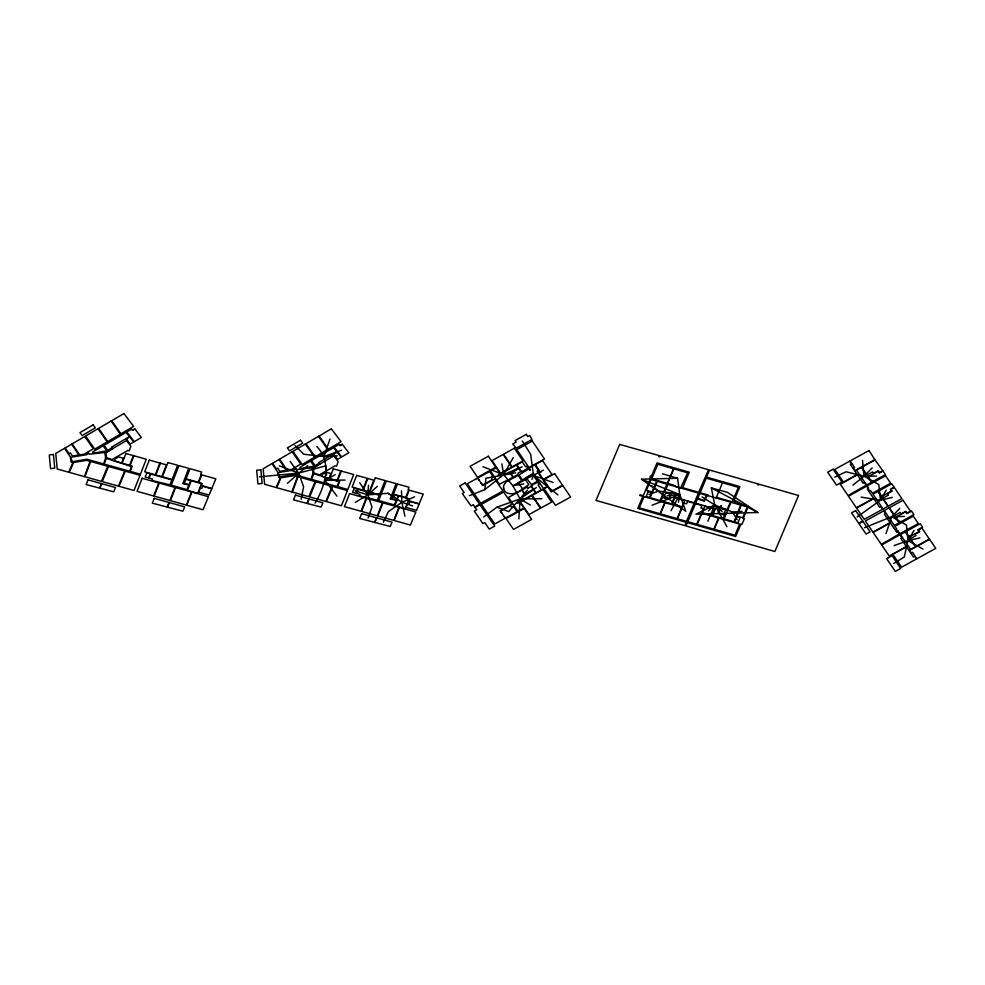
<?xml version="1.0" encoding="UTF-8"?>
<svg xmlns="http://www.w3.org/2000/svg" width="985" height="985" viewBox="0 0 985 985"><rect width="100%" height="100%" fill="white"/><g stroke="black" fill="none" stroke-linecap="round" stroke-linejoin="round"><path stroke-width="1.48" d="M315.089 503.089C325.112 486.516 332.364 462.162 316.85 446.587M518.861 518.984L520.043 498.915L512.853 485.74L503.606 474.61L482.958 466.767M368.045 518.048L371.998 507.078L367.836 494.901L368.513 485.199M469.254 495.714L484.866 489.631L485.864 478.242L515.734 472.825M678.456 502.264L679.749 494.556L677.569 478.267L662.609 473.822M301.176 499.321L303.602 486.713L298.64 473.096L290.144 461.509M885.995 533.661L891.659 516.706L899.822 508.358M330 438.953L323.93 456.523L303.774 454.245L295.032 445.54M200.62 474.548L201.629 471.963L190.019 468.712L186.042 478.858L198.268 482.281L201.383 474.758L200.657 474.561M675.094 486.418L675.414 485.679L651.602 478.858L657.771 464.255L687.629 472.8L680.598 487.994M716.107 497.954L722.522 482.798M715.344 508.863L712.512 515.574L723.138 518.615L724.64 515.069L718.09 513.197L719.124 509.91L721.34 505.502L720.737 508.1L726.844 509.848L730.624 502.141L708.055 495.677M707.883 521.213L714.765 504.96L711.318 487.92L727.398 492.34L757.871 512.508L695.915 514.232L714.765 504.96L732.397 512.015L742.074 511.412M531.912 479.399L533.562 475.509L530.656 454.307L522.272 440.985M383.399 522.21L388.373 511.634L401.88 502.301L414.611 496.822M671.068 510.661L679.749 494.556L641.506 479.202L677.569 478.267M513.259 457.594L503.606 474.61L484.866 489.631M857.184 516.953L880.467 500.208L886.155 490.198M914.018 530.423L907.936 540.642L904.279 556.993L893.678 563.543M527.554 490.001L508.74 511.56L496.883 507.213L483.733 516.953M872.156 467.887L864.03 476.211L852.912 485.162M708.437 510.87L714.765 504.96L722.14 511.424M287.435 483.29L307.726 465.499M355.302 502.424L367.836 494.901L377.415 486.294M536.369 487.513L520.043 498.915L496.883 507.213M132.618 430.31L134.859 428.906L141.384 437.512L134.342 441.637L126.745 432.021L131.682 429.128L132.618 430.31L134.859 428.906M342.263 444.198L340.022 445.602L339.086 444.42L334.149 447.313L341.746 456.929L348.788 452.804L342.263 444.198L340.096 445.565M105.801 452.669L126.437 440.59L130.808 446.217L129.281 450.871L127.853 450.44L111.847 459.601L106.577 457.643L105.801 452.669L112.696 448.631M130.02 444.161L133.738 441.982L129.712 436.897L126.154 439.051L130.02 444.161L126.646 439.729M313.205 467.961L333.841 455.883L338.138 461.559L336.685 466.164L335.257 465.745L319.251 474.893L313.981 472.948L313.205 467.961L320.1 463.923M337.424 459.466L341.142 457.286L337.116 452.189L333.558 454.356L337.424 459.466L334.05 455.021M888.261 495.147L882.831 498.25L888.211 506.142L901.878 498.619L894.257 487.427L890.908 489.348L892.139 491.158L887.485 493.694L888.273 495.16M533.181 473.453L522.395 479.929L518.996 474.955L528.785 468.872L529.807 470.362L530.595 469.931L529.179 467.863L534.646 464.846L538.475 470.461L537.12 471.212L547.488 486.344L543.474 488.56L533.23 473.379M528.083 488.104L531.186 486.43L533.242 489.459L524.993 494.014L522.185 489.914L527.369 487.058L528.132 488.117M503.889 516.251L505.65 517.975L517.051 511.695L513.579 506.598L511.806 507.583L510.452 505.6L500.799 510.919L501.759 513.197L500.121 510.784L511.978 504.246L503.68 492.081L481.419 504.345L494.802 523.958L505.231 518.208L501.919 513.099M881.292 495.911L882.437 495.283L882.868 495.898L891.659 490.986L890.391 489.323L894.109 487.206L891.782 483.795L878.152 491.306L887.953 506.29L883.065 508.986L872.993 494.15L877.881 491.453L882.462 498.238M898.049 531.038L896.941 531.617L895.587 529.635L896.707 529.007L894.885 526.335L913.317 516.177L918.328 523.515L899.859 533.698L897.963 531.05M336.956 496.12L324.939 480.323L335.171 474.721M543.412 470.153L512.853 485.74L523.761 483.918M834.849 477.146L846.066 471.79L864.03 476.211L876.515 476.1M864.522 527.714L891.659 516.706L904.476 516.448M522.173 466.841L503.606 474.61L501.882 463.873M652.058 505.219L679.749 494.556L685.794 511.313L641.506 479.202M648.943 494.532L658.682 491.01L679.749 494.556L667.288 495.75M341.536 450.231L323.93 456.523L337.313 455.833M894.134 545.555L907.936 540.642L919.867 537.884M259.4 476.838L298.64 473.096L325.801 465.868L326.552 475.127M861.099 497.129L880.467 500.208L892.348 497.4M355.092 490.739L367.836 494.901L388.004 493.288L394.887 497.253M324.939 480.323L345.021 480.064M541.935 498.718L520.043 498.915L530.398 505.083M716.378 497.327L732.261 501.882L738.405 487.341L706.294 478.144L700.138 492.734L708.313 495.073L708.006 495.8L706.824 495.455L704.349 501.291L697.565 498.804L695.681 503.286L715.479 508.95M675.131 486.344L680.635 487.92M412.74 505.933L401.88 502.301L388.004 493.288M553.053 482.465L533.562 475.509L558.015 494.975M279.248 465.831L298.64 473.096M711.318 487.92L757.871 512.508M923.031 549.064L907.936 540.642L906.446 525.017L891.659 516.706M702.083 496.933L714.765 504.96L726.918 526.667M651.491 485.74L658.682 491.01M518.639 483.142L522.247 488.351M479.03 480.064L481.197 483.155M359.697 482.712L367.836 494.901M732.397 512.015L737.285 519.784M503.606 488.609C505.994 496.883 517.593 493.842 522.149 489.089L528.846 484.719L525.264 479.461L518.184 483.401L517.827 482.872L521.779 480.692L518.172 475.41L506.105 481.899L503.606 485.654L503.606 488.609L503.483 487.784M404.933 516.226L401.88 502.301L401.486 490.825M880.467 500.208L878.805 484.595L864.03 476.211L862.515 460.364M105.641 458.037L103.585 463.91L86.865 459.244L72.262 461.719L70.846 457.274L86.668 454.701L88.515 453.038L89.216 454.257L104.767 452.46L105.641 458.037M106.257 458.345L104.25 464.107L129.675 471.212L131.522 466.484L106.257 458.345M313.045 473.342L310.989 479.215L294.269 474.536L279.654 477.011L278.25 472.578L294.072 470.005L295.919 468.331L296.62 469.562L312.171 467.752L313.045 473.342M313.661 473.65L311.654 479.399L337.079 486.504L338.926 481.776L313.661 473.65M90.091 461.325L84.415 476.617L69.258 472.381L73.567 462.494L86.668 460.364L90.091 461.325M90.62 461.473L84.944 476.765L101.455 481.382L107.71 466.25L90.62 461.473M182.89 483.561L188.874 485.1L187.002 489.619L171.292 485.223L178.975 465.622L188.701 468.343L182.89 483.561M297.482 476.617L291.819 491.921L276.662 487.686L280.971 477.799L294.072 475.669L297.482 476.617M298.024 476.765L292.348 492.069L308.859 496.674L315.114 481.542L298.024 476.765M390.294 498.866L396.278 500.392L394.406 504.911L378.696 500.528L386.379 480.926L396.105 483.647L390.294 498.866M123.507 458.222L121.635 463.012L114.235 460.82L115.06 458.924L118.594 456.929L123.507 458.222M125.932 453.543L122.165 463.172L129.552 465.363L133.381 455.624L125.932 453.543M133.911 455.772L130.082 465.523L132.249 466.151L130.205 471.359L140.412 474.204L146.272 459.232L133.911 455.772M139.993 475.275L134.022 490.481L119 486.282L125.255 471.15L139.993 475.275M142.16 478.267L137.038 491.33L153.648 495.972L158.757 482.945L142.16 478.267M149.301 460.069L144.696 471.803L155.285 474.758L159.89 463.036L149.301 460.069M146.79 472.911L145.177 477.023L148.587 477.971L150.188 473.871L146.79 472.911M150.73 474.019L149.117 478.119L152.54 479.079L151.949 480.508L169.974 484.854L171.907 479.929L150.73 474.019M160.42 463.184L155.815 474.905L161.823 476.592L166.416 464.883L160.42 463.184M159.287 483.093L154.177 496.12L169.888 500.503L175.01 487.44L159.287 483.093M167.93 462.544L162.365 476.74L172.092 479.461L177.657 465.265L167.93 462.544M175.539 487.6L170.417 500.651L186.374 505.108L191.533 491.946L175.539 487.6M185.906 479.215L184.244 483.438L189.071 484.62L190.745 480.569L185.906 479.215M191.927 492.057L186.768 505.219L203.033 509.762L208.426 496.723L191.927 492.057M201.568 483.598L197.763 493.288L187.409 490.395L191.275 480.717L201.568 483.598M200.287 488.006L198.65 492.168L209.103 495.086L211.701 488.794L202.627 486.258L201.79 488.388L200.287 488.006M201.962 483.709L201.272 485.482L211.849 488.437L215.838 478.808L201.777 474.881L198.675 482.391L201.962 483.709M330.911 473.514L329.039 478.304L321.639 476.112L322.464 474.216L325.998 472.221L330.911 473.514M333.336 468.835L329.556 478.464L336.956 480.668L340.785 470.916L333.336 468.835M341.315 471.064L337.486 480.815L339.653 481.443L337.609 486.652L347.803 489.496L353.677 474.524L341.315 471.064M347.397 490.567L341.426 505.785L326.404 501.574L332.659 486.442L347.397 490.567M349.564 493.571L344.442 506.622L361.052 511.264L366.161 498.238L349.564 493.571M356.705 475.373L352.101 487.095L362.689 490.05L367.282 478.328L356.705 475.373M354.194 488.215L352.581 492.315L355.991 493.263L357.592 489.163L354.194 488.215M358.134 489.311L356.521 493.411L359.944 494.371L359.353 495.812L377.378 500.158L379.299 495.233L358.134 489.311M367.824 478.476L363.219 490.21L369.227 491.884L373.82 480.188L367.824 478.476M366.691 498.385L361.581 511.412L377.292 515.795L382.402 502.744L366.691 498.385M375.334 477.836L369.757 492.032L379.496 494.753L385.061 480.557L375.334 477.836M382.943 502.892L377.821 515.943L393.766 520.412L398.937 507.25L382.943 502.892M393.31 494.519L391.648 498.73L396.462 499.912L398.149 495.861L393.31 494.519M397.423 484.017L393.446 494.15L405.672 497.573L408.787 490.062L408.061 489.853L409.034 487.255L397.423 484.017M399.331 507.361L394.172 520.523L410.437 525.067L415.83 512.028L399.331 507.361M408.972 498.89L405.167 508.592L394.813 505.699L398.679 496.009L408.972 498.89M407.692 503.298L406.054 507.46L416.507 510.378L419.105 504.086L410.031 501.55L409.194 503.68L407.692 503.298M409.366 499.001L408.677 500.774L419.253 503.729L423.242 494.101L409.181 490.173L406.079 497.684L409.464 499.026M88.034 479.855L86.089 484.558L99.645 488.117L101.517 483.623L88.034 479.855M108.51 466.471L102.243 481.603L118.471 486.134L124.726 471.002L108.51 466.471M101.775 483.697L99.928 488.191L113.743 491.81L115.516 487.538L101.775 483.697M154.276 498.361L152.281 503.163L167.167 507.066L169.063 502.498L154.276 498.361M169.334 502.572L167.438 507.14L182.841 511.178L184.638 506.844L169.334 502.572M295.438 495.147L293.493 499.851L307.049 503.409L308.921 498.915L295.438 495.147M315.914 481.763L309.647 496.896L325.875 501.427L332.13 486.294L315.914 481.763M309.179 498.989L307.32 503.483L321.147 507.103L322.92 502.83L309.179 498.989M361.68 513.653L359.685 518.467L374.571 522.37L376.467 517.79L361.68 513.653M376.738 517.864L374.842 522.432L390.245 526.47L392.042 522.149L376.738 517.864M619.676 444.395L596.011 500.442L684.797 525.596L686.188 522.309L637.775 508.42L642.873 496.341L639.684 495.43L639.967 494.778L643.279 495.726L650.876 477.528L649.94 477.257L650.469 476.026L651.393 476.297L657.044 462.925L689.291 472.184L682.617 487.71L698.734 492.328L708.486 469.722L660.221 455.907L659.839 456.806L658.793 456.498L659.174 455.599L619.676 444.395M650.95 479.51L646.369 490.358L652.033 491.971L656.601 481.136L650.95 479.51M644.042 496.686L639.339 507.829L660.085 513.764L664.789 502.621L644.042 496.686M648.265 491.552L646.16 496.551L649.595 497.536L651.774 492.562L648.265 491.552M651.331 494.532L650.014 497.659L660.073 500.54L667.005 484.115L657.438 481.369L651.331 494.532M673.629 468.798L667.461 483.401L673.678 468.811M662.413 497.351L660.96 500.786L671.795 503.889L674.306 497.129L694.29 502.855L698.427 493.054L667.904 484.361L664.616 492.118L670.945 493.817L672.299 491.54L670.563 496.465L669.037 499.26L662.413 497.351M665.712 492.759L663.767 497.363L668.864 498.742L670.81 494.125L665.712 492.759M665.084 502.707L660.381 513.85L677.064 518.627L681.768 507.484L665.084 502.707M674.86 497.696L672.189 504.012L682.051 506.832L684.71 500.515L674.86 497.696M684.058 503.113L677.458 518.738L686.483 521.324L694.13 503.212L687.616 501.34L686.582 503.815L684.058 503.113M687.333 522.629L685.942 525.928L774.887 551.501L798.539 495.504L758.992 484.177L758.647 485.014L757.588 484.706L757.933 483.881L709.532 470.017L706.528 477.122L739.883 486.615L733.776 501.069L735.069 501.513L734.625 502.559L748.218 506.438L743.269 518.504L744.34 518.787L741.964 524.402L740.954 524.119L735.684 536.468L687.333 522.629M695.533 503.63L687.887 521.73L696.814 524.279L703.413 508.629L700.901 507.94L701.948 505.465L695.533 503.63M699.83 493.448L697.7 498.496L704.337 500.405L706.479 495.356L699.83 493.448M701.899 513.271L697.208 524.389L713.866 529.167L718.57 518.036L701.899 513.271M704.854 506.302L702.182 512.619L712.032 515.438L714.704 509.122L704.854 506.302M720.614 508.408L718.668 513.013L723.679 514.453L725.625 509.836L720.614 508.408M718.878 518.135L714.187 529.253L734.958 535.2L739.661 524.082L718.878 518.135M731.018 502.252L724.024 518.873L734.133 521.767L740.745 505.034L731.018 502.252M741.139 505.145L736.915 516.091L742.739 517.765L747.307 506.918L741.139 505.145M736.657 516.731L734.478 521.865L737.913 522.85L740.092 517.704L736.657 516.731M71.289 461.965L72.779 462.938L68.728 472.234L57.216 469.02L55.739 453.469L64.567 448.298L70.107 456.535L71.289 461.965M278.693 477.257L280.183 478.23L276.132 487.526L264.62 484.312L263.143 468.762L271.971 463.59L277.511 471.84L278.693 477.257M129.478 436.589L111.44 447.202L111.945 447.916L107.722 450.391L104.127 445.257L126.142 432.366L129.478 436.589M336.882 451.893L318.844 462.507L319.349 463.209L315.126 465.683L311.531 460.549L333.546 447.658L336.882 451.893M93.107 424.917L79.957 432.612L82.124 435.579L95.323 427.847L93.107 424.917M71.609 444.173L65.17 447.941L68.95 453.568L70.267 452.829L72.422 456.03L78.874 454.984L71.609 444.173M84.722 436.503L72.213 443.829L79.625 454.861L84.316 454.097L93.316 448.778L84.722 436.503M97.983 428.746L85.56 436.01L94.757 449.148L107.18 441.883L97.983 428.746M111.12 421.051L98.586 428.389L107.784 441.526L120.318 434.188L111.12 421.051M123.938 413.552L111.724 420.693L120.921 433.831L133.665 426.37L123.938 413.552M103.166 445.811L92.59 452.004L92.972 453.198L106.762 450.945L103.166 445.811M300.511 440.221L287.361 447.904L289.528 450.871L302.727 443.139L300.511 440.221M279.014 459.478L272.574 463.245L276.354 468.872L277.671 468.121L279.826 471.322L286.278 470.276L279.014 459.478M292.126 451.795L279.617 459.121L287.029 470.153L291.708 469.389L300.721 464.07L292.126 451.795M305.387 444.038L292.964 451.302L302.161 464.44L314.584 457.175L305.387 444.038M318.524 436.343L305.99 443.681L315.188 456.818L327.722 449.48L318.524 436.343M331.342 428.844L319.128 435.998L328.325 449.135L341.069 441.674L331.342 428.844M310.57 461.115L299.994 467.309L300.376 468.503L314.166 466.25L310.57 461.115M917.983 529.807L919.153 531.531L910.214 536.517L909.709 535.778L908.712 536.345L905.584 531.752L920.224 523.688L922.637 527.234L917.983 529.795M921.812 527.935L918.402 529.881L919.633 531.703L914.979 534.227L915.927 535.618L910.337 538.783L915.681 546.638L929.409 539.078L921.812 527.935M526.347 434.348L515.069 440.566L516.128 442.105L512.754 443.964L516.275 448.15L531.998 439.445L529.708 435.493L527.726 436.577L526.347 434.348M488.338 456.24L470.067 466.311L477.565 477.306L495.874 467.21L488.338 456.24M503.138 454.467L492.007 460.635L500.639 473.268L511.769 467.136L503.138 454.467M514.379 448.261L503.532 454.245L512.175 466.915L522.986 460.955L514.379 448.261M532.306 441.071L516.793 449.628L528.97 467.555L544.533 459.01L532.306 441.071M465.228 482.896L459.687 485.95L464.132 492.525L462.297 493.534L471.076 505.908L473.342 504.652L474.61 507.103L479.596 504.357L465.228 482.896M476.543 478.636L467.346 483.709L480.668 503.237L502.929 490.973L494.692 478.907L482.675 485.531L481.086 483.204L482.835 484.903L492.512 479.56L491.244 477.688L493.153 476.642L489.644 471.495L478.045 477.885L478.969 480.101L477.602 478.094L476.555 478.661M496.28 467.826L490.456 471.039L499.457 484.238L512.914 477.306L510.008 473.034L518.689 468.244L516.472 465.006L498.201 475.078L500.171 473.526L496.28 467.826M522.21 461.842L516.879 464.785L521.644 471.778L527.923 468.318L526.458 466.176L525.522 466.693L522.21 461.842M518.898 468.552L510.575 473.145L513.284 477.109L518.615 474.167L517.962 473.194L520.942 471.556L518.898 468.552M542.464 460.537L535.274 464.501L539.312 470.424L537.699 471.322L538.61 472.665L541.147 471.729L538.844 472.997L543.227 479.436L552.043 474.585L542.464 460.537M532.614 474.277L526.199 477.811L531.469 484.558L537.391 481.296L532.614 474.277M479.843 504.726L474.856 507.472L476.802 509.737L474.339 511.092L482.872 523.601L484.743 522.555L489.225 529.117L494.716 526.088L479.843 504.726M521.828 490.111L508.482 497.462L517.876 511.24L523.835 507.952L519.883 502.178L517.347 503.039L535.631 492.956L533.451 489.767L524.796 494.544L521.828 490.111M537.625 482.158L531.186 485.716L536 492.759L541.368 489.791L538.056 484.952L539.127 484.361L537.625 482.158M554.617 473.588L543.548 479.695L551.489 491.343L562.558 485.248L554.617 473.588M547.734 486.713L544.114 488.708L555.478 505.379L570.611 497.031L562.817 485.605L551.304 491.946L547.734 486.713M531.814 495.603L520.351 501.919L528.97 514.564L540.433 508.248L531.814 495.603M542.969 489.459L532.269 495.344L540.9 507.989L551.588 502.104L542.969 489.459M524.229 508.543L506.081 518.541L513.505 529.425L531.641 519.415L524.229 508.543M833.162 469.229L827.683 472.197L836.511 485.137L841.978 482.034L833.162 469.229M849.723 461.152L834.788 469.377L843.455 482.096L857.209 474.524L850.326 464.489L851.545 463.824L849.723 461.152M869.029 450.514L850.129 460.918L854.561 467.37L853.355 468.047L855.029 470.498L874.865 459.7L869.029 450.514M861.419 467.419L856.494 470.128L866.603 485.002L871.577 482.256L861.419 467.419M875.025 459.921L861.678 467.272L866.972 475.041L872.611 471.938L873.596 473.391L878.226 470.805L879.457 472.615L882.831 470.756L875.025 459.921M842.581 482.921L840.291 484.189L848.023 495.541L866.209 485.211L864.374 482.527L863.131 483.216L857.406 474.819L842.606 482.945M878.128 471.199L869.201 476.149L869.62 476.752L868.585 477.343L871.836 482.121L885.404 474.536L882.979 470.99L879.248 473.034L878.128 471.199M866.812 486.097L848.479 496.206L856.359 507.78L873.547 498.312L867.28 489.077L868.425 488.449L866.812 486.097M885.577 475.755L867.206 485.876L869.484 491.133L870.543 490.542L872.39 493.263L890.649 483.204L885.577 475.755M873.744 498.595L856.556 508.063L864.251 519.341L882.671 509.196L880.885 506.585L879.654 507.275L873.744 498.595M855.62 510.587L851.582 512.816L858.735 523.318L862.786 521.09L855.62 510.587M862.958 521.348L858.92 523.577L866.074 534.067L870.112 531.838L862.958 521.348M883.779 510.821L865.359 520.966L872.944 532.097L890.095 522.653L884.284 514.108L885.54 513.419L883.779 510.821M889.012 507.94L884.173 510.612L894.282 525.448L899.157 522.764L889.012 507.94M902.986 500.245L889.27 507.792L894.552 515.537L900.179 512.434L901.176 513.887L905.707 511.35L906.976 513.222L910.509 511.277L902.986 500.245M905.609 511.744L896.781 516.633L897.347 517.507L896.325 518.073L899.428 522.616L913.895 514.552L911.494 511.018L906.865 513.591L905.609 511.744M890.292 522.937L873.141 532.392L881.316 544.397L899.465 533.907L897.84 531.518L896.744 532.146L890.292 522.937M900.044 534.793L881.686 544.927L889.246 556.02L906.348 546.503L900.783 538.327L902.001 537.662L900.044 534.793M905.313 531.888L900.438 534.584L910.62 549.421L915.422 546.786L905.313 531.888M906.557 546.786L892.866 554.333L901.62 567.175L916.506 558.975L914.733 556.377L913.538 557.042L906.557 546.786M887.916 557.953L886.586 558.692L895.291 571.448L900.61 568.48L892.102 555.675L887.916 557.953M929.569 539.3L909.561 550.356L911.347 552.979L912.578 552.302L916.9 558.754L935.75 548.374L929.569 539.3M53.436 454.467L49.25 454.959L50.555 468.626L54.729 468.146L53.436 454.467M260.828 469.771L256.654 470.251L257.959 483.918L262.133 483.438L260.828 469.771"/></g></svg>
